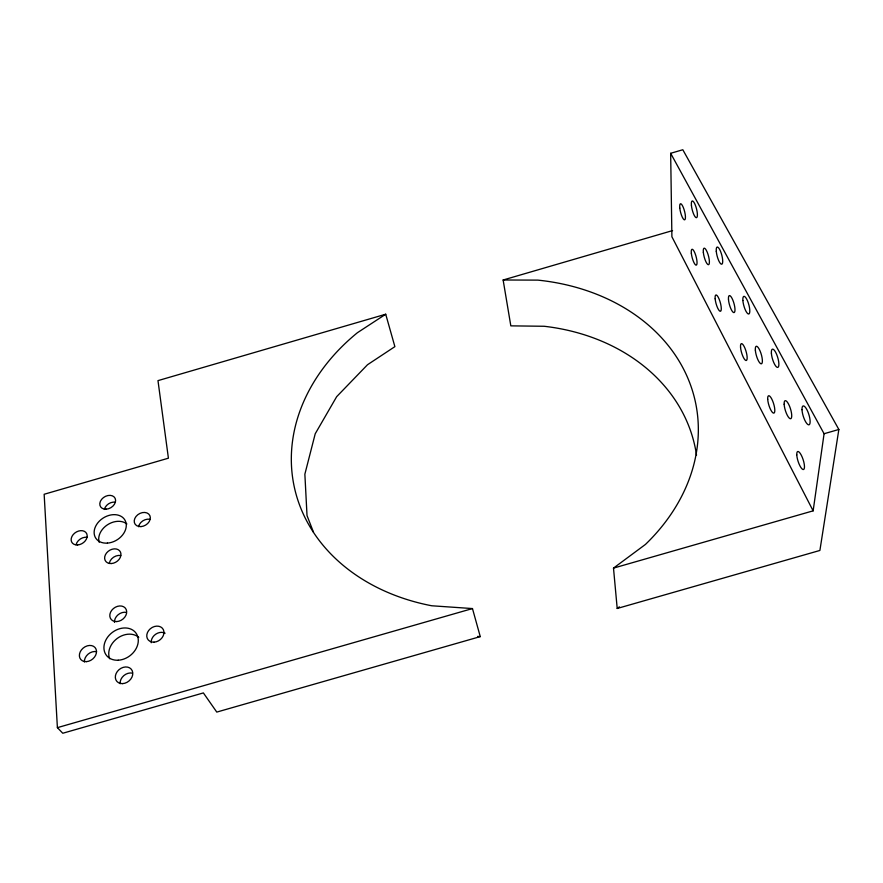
<?xml version="1.0" encoding="UTF-8"?>
<svg xmlns="http://www.w3.org/2000/svg" width="883" height="883" viewBox="0 0 883 883"><rect width="100%" height="100%" fill="white"/><g stroke="black" fill="none" stroke-linecap="round" stroke-linejoin="round"><path stroke-width="1.32" d="M613.497 568.111L813.144 510.838L824.082 433.73L670.661 153.3L682.813 149.746L838.85 429.48L819.899 550.451L617.206 608.475L613.497 568.111L645.451 544.425A205.022 163.708 -11.6 0 0 688.641 380.076A205.022 163.708 -11.6 0 0 537.868 280.121L503.133 279.999L510.827 325.86L544.16 326.269A195.728 160.276 -11.1 0 1 696.521 455.153M617.206 608.475L619.38 606.842M385.716 314.227L357.427 332.703A205.022 163.708 -11.6 0 0 431.754 605.771L472.471 608.564L480.264 636.61L216.776 712.084L203.377 692.923L62.759 733.254L57.395 727.647L44.15 494.27L168.41 458.189L157.98 380.628L385.716 314.227L394.878 346.644L367.494 364.745L336.677 396.666L315.22 433.774L304.867 474.182L307.019 515.573L313.476 532.195M503.133 279.999L672.559 230.595M824.082 433.73L838.85 429.48M57.395 727.647L472.471 608.564M477.56 636.411L480.264 636.61M813.144 510.838L671.897 236.754L670.661 153.3M120.143 683.685A9.36 7.505 -39.1 0 1 132.417 673.144M114.503 622.383A8.996 7.064 -35.9 0 1 126.39 612.394M109.713 658.773A18.355 14.558 -37.4 0 1 117.273 638.387A18.355 14.558 -37.4 0 1 138.763 637.36M84.393 661.974A9.227 7.23 -38.6 0 1 96.578 651.687M151.247 642.747A9.128 7.329 -36 0 1 155.684 634.226A9.128 7.329 -36 0 1 165.11 633.21M76.048 544.789A8.554 6.413 -33.4 0 1 87.351 537.339M138.598 526.676A8.477 6.49 -31 0 1 149.779 519.27M104.382 509.458A8.366 6.258 -31.3 0 1 115.452 502.206M109.326 563.144A8.664 6.645 -33.4 0 1 120.75 555.539M99.194 542.272A17.031 12.903 -32.3 0 1 107.384 524.844A17.031 12.903 -32.3 0 1 126.887 523.972M86.324 661.643A9.305 7.252 -38.4 0 0 96.037 649.137A9.305 7.252 -38.4 0 0 81.457 649.855A9.305 7.252 -38.4 0 0 86.324 661.643M118.223 660.219A18.51 14.614 -37.2 0 0 137.229 635.241A18.51 14.614 -37.2 0 0 107.881 636.831A18.51 14.614 -37.2 0 0 118.223 660.219M116.777 621.566A9.073 7.086 -35.7 0 0 126.181 609.469A9.073 7.086 -35.7 0 0 111.766 610.252A9.073 7.086 -35.7 0 0 116.777 621.566M122.571 683.619A9.448 7.539 -38.9 0 0 132.262 670.782A9.448 7.539 -38.9 0 0 117.34 671.466A9.448 7.539 -38.9 0 0 122.571 683.619M154.028 642.162A9.205 7.362 -35.8 0 0 163.399 629.745A9.205 7.362 -35.8 0 0 148.664 630.506A9.205 7.362 -35.8 0 0 154.028 642.162M140.971 526.599A8.543 6.501 -30.8 0 0 149.812 515.529A8.543 6.501 -30.8 0 0 136.037 516.456A8.543 6.501 -30.8 0 0 140.971 526.599M111.357 563.542A8.731 6.667 -33.2 0 0 120.485 552.107A8.731 6.667 -33.2 0 0 106.545 552.979A8.731 6.667 -33.2 0 0 111.357 563.542M106.28 509.171A8.433 6.28 -31.1 0 0 115.143 498.354A8.433 6.28 -31.1 0 0 101.655 499.303A8.433 6.28 -31.1 0 0 106.28 509.171M107.417 543.111A17.163 12.936 -32.1 0 0 125.32 520.827A17.163 12.936 -32.1 0 0 97.892 522.747A17.163 12.936 -32.1 0 0 107.417 543.111M77.616 544.943A8.62 6.435 -33.2 0 0 86.755 533.785A8.62 6.435 -33.2 0 0 73.112 534.679A8.62 6.435 -33.2 0 0 77.616 544.943M802.007 409.701A9.89 2.936 72.6 0 0 808.375 424.789A9.89 2.936 72.6 0 0 807.824 411.644A9.89 2.936 72.6 0 0 802.007 409.701M784.148 404.271A9.481 2.704 72.8 0 0 790.164 418.708A9.481 2.704 72.8 0 0 789.49 406.059A9.481 2.704 72.8 0 0 784.148 404.271M796.775 454.855A9.459 2.66 72.1 0 0 802.824 469.458A9.459 2.66 72.1 0 0 802.261 457.273A9.459 2.66 72.1 0 0 796.775 454.855M767.702 399.271A9.095 2.494 73 0 0 773.409 413.112A9.095 2.494 73 0 0 772.636 400.915A9.095 2.494 73 0 0 767.702 399.271M771.378 353.145A9.514 2.737 73.5 0 0 777.371 367.405A9.514 2.737 73.5 0 0 776.599 354.282A9.514 2.737 73.5 0 0 771.378 353.145M742.879 300.507A9.183 2.55 74.3 0 0 748.53 314.028A9.183 2.55 74.3 0 0 747.559 300.96A9.183 2.55 74.3 0 0 742.879 300.507M755.351 350.143A9.128 2.517 73.6 0 0 761.036 363.818A9.128 2.517 73.6 0 0 760.164 351.191A9.128 2.517 73.6 0 0 755.351 350.143M740.55 347.372A8.786 2.329 73.7 0 0 745.947 360.507A8.786 2.329 73.7 0 0 744.998 348.344A8.786 2.329 73.7 0 0 740.55 347.372M728.486 299.624A8.83 2.351 74.4 0 0 733.85 312.615A8.83 2.351 74.4 0 0 732.813 300.043A8.83 2.351 74.4 0 0 728.486 299.624M715.153 298.807A8.499 2.185 74.4 0 0 720.263 311.313A8.499 2.185 74.4 0 0 719.159 299.194A8.499 2.185 74.4 0 0 715.153 298.807M716.29 251.401A8.896 2.373 75 0 0 721.632 264.238A8.896 2.373 75 0 0 720.495 251.247A8.896 2.373 75 0 0 716.29 251.401M691.433 205.485A8.631 2.208 75.6 0 0 696.488 217.693A8.631 2.208 75.6 0 0 695.208 204.801A8.631 2.208 75.6 0 0 691.433 205.485M703.343 252.372A8.565 2.196 75 0 0 708.431 264.734A8.565 2.196 75 0 0 707.239 252.229A8.565 2.196 75 0 0 703.343 252.372M691.334 253.266A8.256 2.042 75 0 0 696.179 265.187A8.256 2.042 75 0 0 694.943 253.134A8.256 2.042 75 0 0 691.334 253.266M679.789 208.068A8.322 2.053 75.5 0 0 684.612 219.856A8.322 2.053 75.5 0 0 683.299 207.439A8.322 2.053 75.5 0 0 679.789 208.068"/></g></svg>
